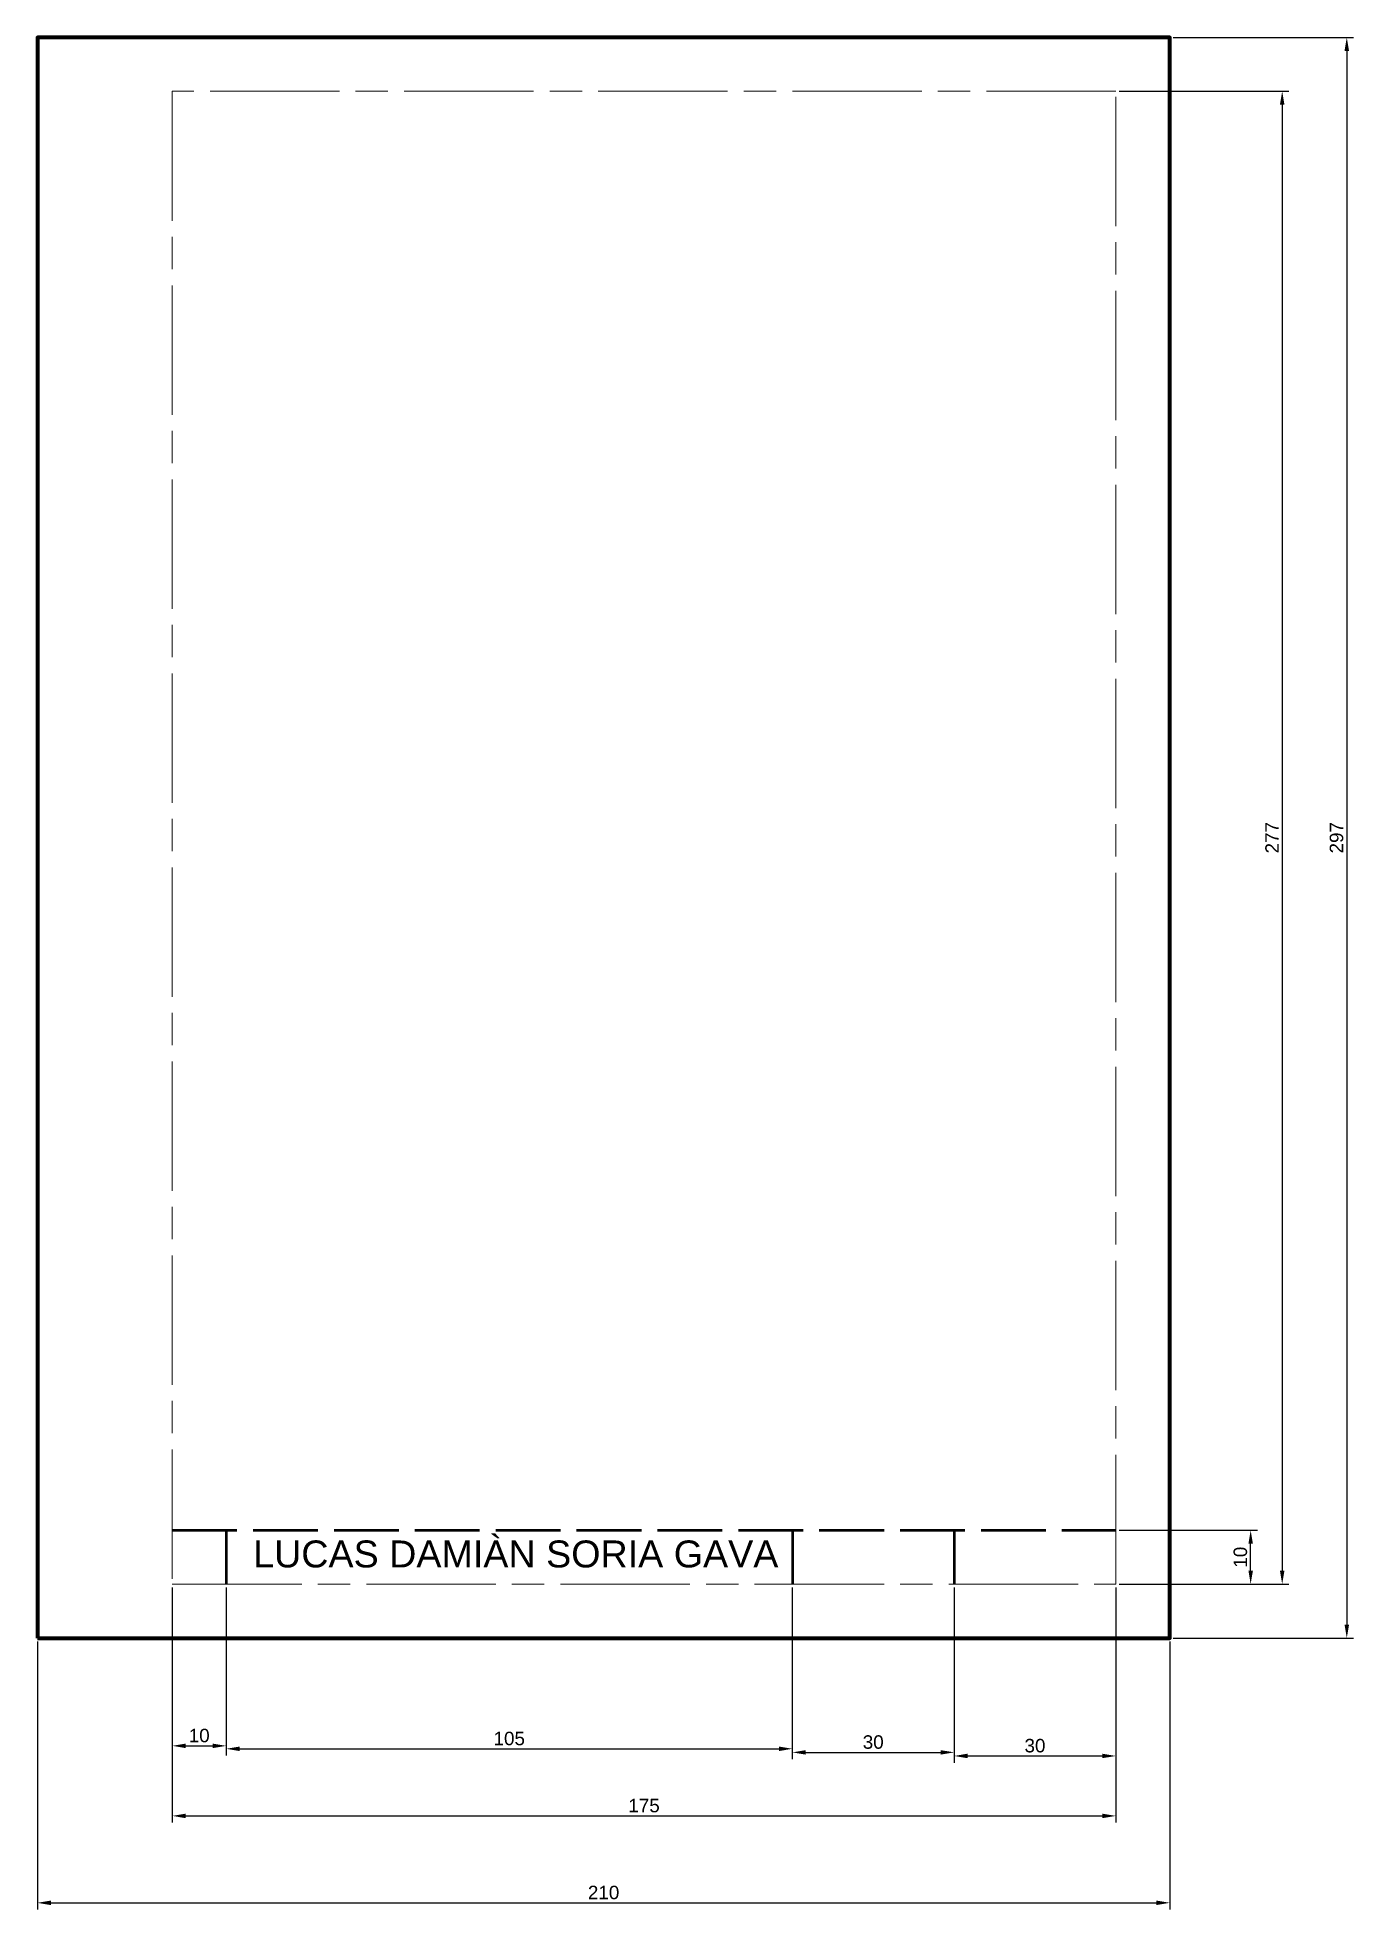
# Model space of a CAD drawing. Header units: millimetres. Extents: x 90 to 334, y 191 to 538.
import ezdxf

# ---------------------------------------------------------------- set-up
doc = ezdxf.new("R2010")
doc.units = ezdxf.units.MM
doc.linetypes.add('ACAD_ISO02W100', pattern=[15, 12, -3])
doc.linetypes.add('ACAD_ISO08W100', pattern=[36, 24, -3, 6, -3])
for name, color, linetype, lineweight in [('Cotas', 255, 'Continuous', 20), ('Lineas Continuas', 50, 'Continuous', 100), ('Lineas de simetria', 90, 'ACAD_ISO08W100', 20), ('Lineas de Trazo', 210, 'ACAD_ISO02W100', 50)]:
    doc.layers.add(name, color=color, linetype=linetype, lineweight=lineweight)
doc.styles.get("Standard").update_dxf_attribs({"font": 'arial.ttf'})
doc.dimstyles.new('ISO-25', dxfattribs={"dimtxt": 2.5, "dimasz": 2.5, "dimexe": 1.25, "dimexo": 0.625, "dimtad": 1, "dimtxsty": 'Standard', "dimcen": 2.5, "dimadec": 0, "dimazin": 0, "dimtfac": 1, "dimtmove": 0, "dimatfit": 3, "dimfxl": 1, "dimarcsym": 0})

# ---------------------------------------------------------------- blocks, each defined once
blk = doc.blocks.new('*D8')
at = {"layer": 'Cotas', "color": 0, "lineweight": -2, "transparency": 16777216}
for p, q in [((300.29, 538.34), (333.74, 538.34)), ((332.49, 535.84), (332.49, 243.84)), ((300.29, 241.34), (333.74, 241.34))]:
    blk.add_line(p, q, dxfattribs=at)
at = {"layer": 'Cotas', "color": 0, "transparency": 16777216}
for points in [[(332.07, 535.84), (332.91, 535.84), (332.49, 538.34)], [(332.07, 243.84), (332.91, 243.84), (332.49, 241.34)]]:
    blk.add_solid(points, dxfattribs=at)
at = {"layer": 'Defpoints', "color": 0, "transparency": 16777216}
for p in [(299.66, 538.34), (299.66, 241.34), (332.49, 241.34)]:
    blk.add_point(p, dxfattribs=at)
at = {"layer": 'Cotas', "color": 0, "transparency": 16777216, "insert": (330.59, 389.84), "char_height": 2.5, "attachment_point": 5, "rotation": 90}
blk.add_mtext('297', dxfattribs=at)
blk = doc.blocks.new('*D9')
at = {"layer": 'Cotas', "color": 0, "lineweight": -2, "transparency": 16777216}
for p, q in [((290.29, 528.34), (321.76, 528.34)), ((320.51, 525.84), (320.51, 253.84)), ((290.29, 251.34), (321.76, 251.34))]:
    blk.add_line(p, q, dxfattribs=at)
at = {"layer": 'Cotas', "color": 0, "transparency": 16777216}
for points in [[(320.09, 525.84), (320.93, 525.84), (320.51, 528.34)], [(320.09, 253.84), (320.93, 253.84), (320.51, 251.34)]]:
    blk.add_solid(points, dxfattribs=at)
at = {"layer": 'Defpoints', "color": 0, "transparency": 16777216}
for p in [(289.66, 528.34), (289.66, 251.34), (320.51, 251.34)]:
    blk.add_point(p, dxfattribs=at)
at = {"layer": 'Cotas', "color": 0, "transparency": 16777216, "insert": (318.63, 389.84), "char_height": 2.5, "attachment_point": 5, "rotation": 90}
blk.add_mtext('277', dxfattribs=at)
blk = doc.blocks.new('*D10')
at = {"layer": 'Cotas', "color": 0, "lineweight": -2, "transparency": 16777216}
for p, q in [((290.29, 261.34), (315.91, 261.34)), ((314.66, 253.84), (314.66, 258.84)), ((290.29, 251.34), (315.91, 251.34))]:
    blk.add_line(p, q, dxfattribs=at)
at = {"layer": 'Cotas', "color": 0, "transparency": 16777216}
for points in [[(314.25, 258.84), (315.08, 258.84), (314.66, 261.34)], [(314.25, 253.84), (315.08, 253.84), (314.66, 251.34)]]:
    blk.add_solid(points, dxfattribs=at)
at = {"layer": 'Defpoints', "color": 0, "transparency": 16777216}
for p in [(289.66, 261.34), (314.66, 261.34), (289.66, 251.34)]:
    blk.add_point(p, dxfattribs=at)
at = {"layer": 'Cotas', "color": 0, "transparency": 16777216, "insert": (312.76, 256.34), "char_height": 2.5, "attachment_point": 5, "rotation": 90}
blk.add_mtext('10', dxfattribs=at)
blk = doc.blocks.new('*D11')
at = {"layer": 'Cotas', "color": 0, "lineweight": -2, "transparency": 16777216}
for p, q in [((89.66, 240.71), (89.66, 190.96)), ((299.66, 240.71), (299.66, 190.96)), ((92.16, 192.21), (297.16, 192.21))]:
    blk.add_line(p, q, dxfattribs=at)
at = {"layer": 'Cotas', "color": 0, "transparency": 16777216}
for points in [[(92.16, 192.63), (92.16, 191.79), (89.66, 192.21)], [(297.16, 192.63), (297.16, 191.79), (299.66, 192.21)]]:
    blk.add_solid(points, dxfattribs=at)
at = {"layer": 'Defpoints', "color": 0, "transparency": 16777216}
for p in [(89.66, 241.34), (299.66, 241.34), (299.66, 192.21)]:
    blk.add_point(p, dxfattribs=at)
at = {"layer": 'Cotas', "color": 0, "transparency": 16777216, "insert": (194.66, 194.11), "char_height": 2.5, "attachment_point": 5}
blk.add_mtext('210', dxfattribs=at)
blk = doc.blocks.new('*D12')
at = {"layer": 'Cotas', "color": 0, "lineweight": -2, "transparency": 16777216}
for p, q in [((114.66, 250.71), (114.66, 207.09)), ((289.66, 250.71), (289.66, 207.09)), ((117.16, 208.34), (287.16, 208.34))]:
    blk.add_line(p, q, dxfattribs=at)
at = {"layer": 'Cotas', "color": 0, "transparency": 16777216}
for points in [[(117.16, 208.75), (117.16, 207.92), (114.66, 208.34)], [(287.16, 208.75), (287.16, 207.92), (289.66, 208.34)]]:
    blk.add_solid(points, dxfattribs=at)
at = {"layer": 'Defpoints', "color": 0, "transparency": 16777216}
for p in [(114.66, 251.34), (289.66, 251.34), (289.66, 208.34)]:
    blk.add_point(p, dxfattribs=at)
at = {"layer": 'Cotas', "color": 0, "transparency": 16777216, "insert": (202.16, 210.24), "char_height": 2.5, "attachment_point": 5}
blk.add_mtext('175', dxfattribs=at)
blk = doc.blocks.new('*D13')
at = {"layer": 'Cotas', "color": 0, "lineweight": -2, "transparency": 16777216}
for p, q in [((114.66, 250.71), (114.66, 220.09)), ((124.66, 250.71), (124.66, 220.09)), ((117.16, 221.34), (122.16, 221.34))]:
    blk.add_line(p, q, dxfattribs=at)
at = {"layer": 'Cotas', "color": 0, "transparency": 16777216}
for points in [[(117.16, 221.75), (117.16, 220.92), (114.66, 221.34)], [(122.16, 221.75), (122.16, 220.92), (124.66, 221.34)]]:
    blk.add_solid(points, dxfattribs=at)
at = {"layer": 'Defpoints', "color": 0, "transparency": 16777216}
for p in [(114.66, 251.34), (124.66, 251.34), (124.66, 221.34)]:
    blk.add_point(p, dxfattribs=at)
at = {"layer": 'Cotas', "color": 0, "transparency": 16777216, "insert": (119.66, 223.24), "char_height": 2.5, "attachment_point": 5}
blk.add_mtext('10', dxfattribs=at)
blk = doc.blocks.new('*D14')
at = {"layer": 'Cotas', "color": 0, "lineweight": -2, "transparency": 16777216}
for p, q in [((124.66, 250.71), (124.66, 219.54)), ((229.66, 250.71), (229.66, 219.54)), ((127.16, 220.79), (227.16, 220.79))]:
    blk.add_line(p, q, dxfattribs=at)
at = {"layer": 'Cotas', "color": 0, "transparency": 16777216}
for points in [[(127.16, 221.21), (127.16, 220.37), (124.66, 220.79)], [(227.16, 221.21), (227.16, 220.37), (229.66, 220.79)]]:
    blk.add_solid(points, dxfattribs=at)
at = {"layer": 'Defpoints', "color": 0, "transparency": 16777216}
for p in [(124.66, 251.34), (229.66, 251.34), (229.66, 220.79)]:
    blk.add_point(p, dxfattribs=at)
at = {"layer": 'Cotas', "color": 0, "transparency": 16777216, "insert": (177.16, 222.69), "char_height": 2.5, "attachment_point": 5}
blk.add_mtext('105', dxfattribs=at)
blk = doc.blocks.new('*D15')
at = {"layer": 'Cotas', "color": 0, "lineweight": -2, "transparency": 16777216}
for p, q in [((229.66, 250.71), (229.66, 218.88)), ((259.66, 250.71), (259.66, 218.88)), ((232.16, 220.13), (257.16, 220.13))]:
    blk.add_line(p, q, dxfattribs=at)
at = {"layer": 'Cotas', "color": 0, "transparency": 16777216}
for points in [[(232.16, 220.54), (232.16, 219.71), (229.66, 220.13)], [(257.16, 220.54), (257.16, 219.71), (259.66, 220.13)]]:
    blk.add_solid(points, dxfattribs=at)
at = {"layer": 'Defpoints', "color": 0, "transparency": 16777216}
for p in [(229.66, 251.34), (259.66, 251.34), (259.66, 220.13)]:
    blk.add_point(p, dxfattribs=at)
at = {"layer": 'Cotas', "color": 0, "transparency": 16777216, "insert": (244.66, 222.03), "char_height": 2.5, "attachment_point": 5}
blk.add_mtext('30', dxfattribs=at)
blk = doc.blocks.new('*D16')
at = {"layer": 'Cotas', "color": 0, "lineweight": -2, "transparency": 16777216}
for p, q in [((259.66, 250.71), (259.66, 218.21)), ((289.66, 250.71), (289.66, 218.21)), ((262.16, 219.46), (287.16, 219.46))]:
    blk.add_line(p, q, dxfattribs=at)
at = {"layer": 'Cotas', "color": 0, "transparency": 16777216}
for points in [[(262.16, 219.88), (262.16, 219.05), (259.66, 219.46)], [(287.16, 219.88), (287.16, 219.05), (289.66, 219.46)]]:
    blk.add_solid(points, dxfattribs=at)
at = {"layer": 'Defpoints', "color": 0, "transparency": 16777216}
for p in [(259.66, 251.34), (289.66, 251.34), (289.66, 219.46)]:
    blk.add_point(p, dxfattribs=at)
at = {"layer": 'Cotas', "color": 0, "transparency": 16777216, "insert": (274.66, 221.36), "char_height": 2.5, "attachment_point": 5}
blk.add_mtext('30', dxfattribs=at)

msp = doc.modelspace()

# ---------------------------------------------------------------- linework, layer by layer
at = {"layer": 'Lineas Continuas'}
msp.add_lwpolyline([(89.663, 241.338), (299.663, 241.338), (299.663, 538.338), (89.663, 538.338)], close=True, dxfattribs=at)
at = {"layer": 'Lineas de simetria'}
msp.add_lwpolyline([(114.663, 251.338), (289.663, 251.338), (289.663, 528.338), (114.663, 528.338)], close=True, dxfattribs=at)
at = {"layer": 'Lineas de Trazo'}
for p, q in [((114.663, 261.338), (289.663, 261.338)), ((124.663, 261.338), (124.663, 251.338)), ((229.663, 261.338), (229.663, 251.338)), ((259.663, 261.338), (259.663, 251.338))]:
    msp.add_line(p, q, dxfattribs=at)

# ---------------------------------------------------------------- texts
at = {"insert": (129.663, 259.443), "char_height": 5, "attachment_point": 1}
msp.add_mtext_dynamic_manual_height_columns('LUCAS DAMIÀN SORIA GAVA', width=105, gutter_width=12.5, heights=[0], dxfattribs=at)

# ---------------------------------------------------------------- dimensions: what is measured, and where the dimension line sits
at = {"layer": 'Cotas'}
for base, p1, p2, picture, middle in [((332.491, 241.338), (299.663, 538.338), (299.663, 241.338), '*D8', (330.59, 389.838)), ((320.509, 251.338), (289.663, 528.338), (289.663, 251.338), '*D9', (318.629, 389.838)), ((314.663, 261.338), (289.663, 251.338), (289.663, 261.338), '*D10', (312.762, 256.338))]:
    dim = msp.add_linear_dim(base=base, p1=p1, p2=p2, angle=90, dimstyle='ISO-25', dxfattribs=at)
    dim.commit()
    dim.dimension.update_dxf_attribs({"geometry": picture, "text_midpoint": middle})
for base, p1, p2, picture, middle in [((289.663, 208.338), (114.663, 251.338), (289.663, 251.338), '*D12', (202.163, 210.239)), ((124.663, 221.338), (114.663, 251.338), (124.663, 251.338), '*D13', (119.663, 223.239)), ((229.663, 220.791), (124.663, 251.338), (229.663, 251.338), '*D14', (177.163, 222.693)), ((259.663, 220.127), (229.663, 251.338), (259.663, 251.338), '*D15', (244.663, 222.029)), ((289.663, 219.462), (259.663, 251.338), (289.663, 251.338), '*D16', (274.663, 221.364)), ((299.663, 192.21), (89.663, 241.338), (299.663, 241.338), '*D11', (194.663, 194.112))]:
    dim = msp.add_linear_dim(base=base, p1=p1, p2=p2, dimstyle='ISO-25', dxfattribs=at)
    dim.commit()
    dim.dimension.update_dxf_attribs({"geometry": picture, "text_midpoint": middle})

doc.saveas('drawing.dxf')
